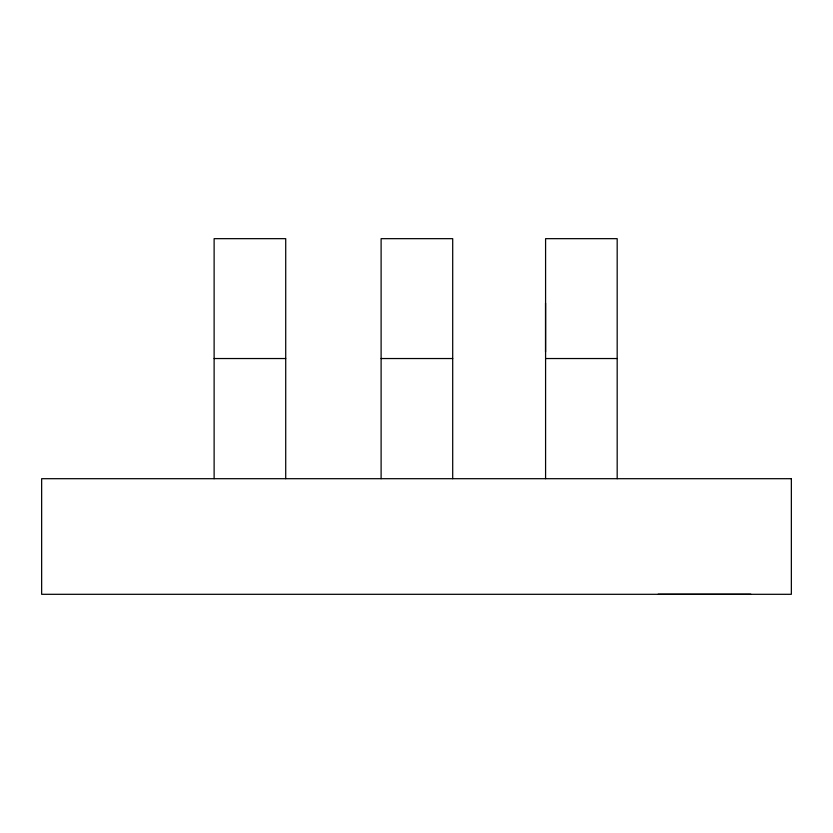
<?xml version="1.0" encoding="UTF-8"?>
<svg xmlns="http://www.w3.org/2000/svg" width="833" height="833" viewBox="0 0 833 833"><rect width="100%" height="100%" fill="white"/><g stroke="black" fill="none" stroke-linecap="round" stroke-linejoin="round"><path stroke-width="1.25" d="M214.123 358.534L285.719 358.534M381.108 358.534L452.704 358.534M545.584 358.534L617.18 358.534M658.112 594.231L750.835 594.231M617.18 478.694L617.18 238.665L545.584 238.665L545.584 478.694M545.542 303.15L545.542 351.87M452.704 478.694L452.704 238.665L381.108 238.665L381.108 478.694M285.719 478.694L285.719 238.665L214.123 238.665L214.123 478.694M791.35 478.694L41.65 478.694L41.65 594.304L791.35 594.304L791.35 478.694"/></g></svg>
